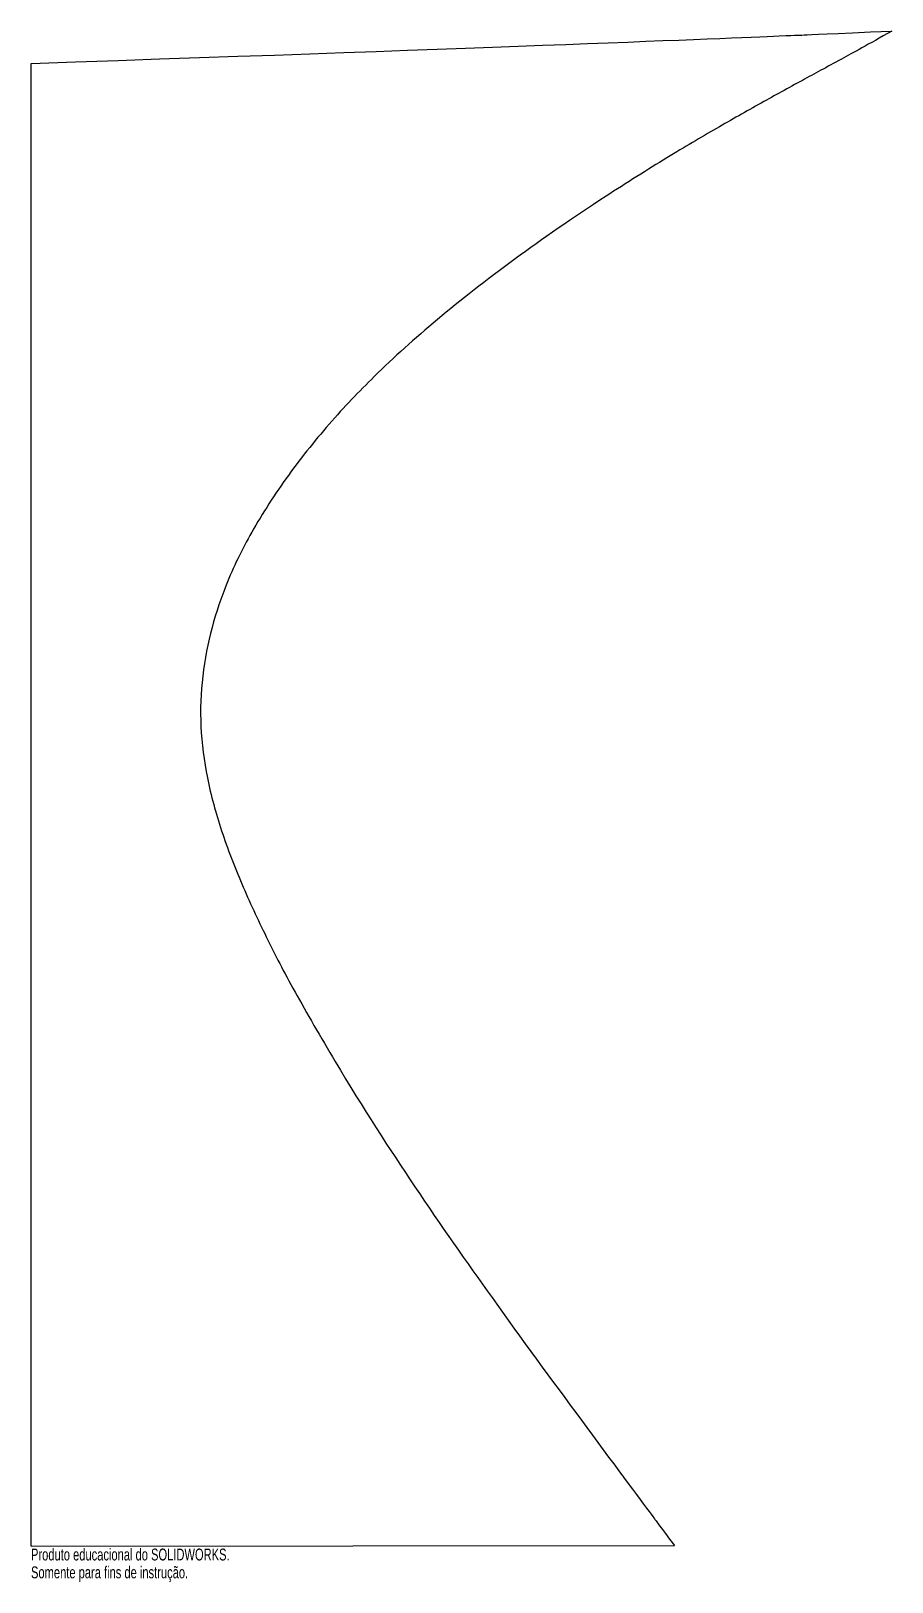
# Model space of a CAD drawing. Header units: millimetres. Extents: x -175 to 175, y -322 to 309.
import ezdxf

# ---------------------------------------------------------------- set-up
doc = ezdxf.new("R2010")
doc.units = ezdxf.units.MM
doc.styles.add('SLDTEXTSTYLE0', font='TXT', dxfattribs={"width": 0.7})

msp = doc.modelspace()

# ---------------------------------------------------------------- linework, layer by layer
at = {"color": 7, "linetype": 'Continuous'}
for q in [(-174.9, 295.7), (86.68, -306.75)]:
    msp.add_line((-174.9, -306.92), q, dxfattribs=at)
for points, knots in [([(-174.9, 295.7), (21.13, 302.25), (175.1, 308.84), (123.78, 306.53), (175.1, 308.84)], [0, 0, 0, 0, 0.559998, 1, 1, 1, 1]), ([(175.1, 308.84), (165.05, 303.15), (152.48, 296.29), (137.74, 288.29), (121.17, 279.16), (103.13, 268.93), (83.96, 257.64), (52.39, 237.81), (20.25, 215.52), (-11.11, 190.89), (-33.3, 170.92), (-53.68, 149.7), (-71.66, 127.23), (-86.58, 103.62), (-95.74, 84.36), (-102.28, 64.56), (-105.9, 44.29), (-106.25, 23.63), (-103.06, 2.28), (-96.76, -19.26), (-88.14, -40.83), (-77.98, -62.27), (-66.89, -83.45), (-42.94, -124.42), (-16.66, -164.72), (16.75, -212.19), (51.49, -259.44), (86.68, -306.75), (74.94, -290.99), (86.68, -306.75)], [0, 0, 0, 0, 0.014317, 0.032077, 0.052884, 0.076344, 0.102063, 0.129655, 0.175886, 0.22439, 0.273849, 0.310867, 0.347362, 0.383045, 0.417689, 0.444134, 0.469994, 0.495523, 0.521148, 0.547929, 0.575763, 0.604567, 0.633984, 0.663642, 0.722492, 0.782161, 0.854145, 0.926881, 1, 1, 1, 1])]:
    msp.add_open_spline(points, degree=3, knots=knots, dxfattribs=at)

# ---------------------------------------------------------------- texts
at = {"color": 7, "linetype": 'Continuous', "char_height": 4.8336, "attachment_point": 1, "style": 'SLDTEXTSTYLE0'}
for s, insert in [('Produto educacional do SOLIDWORKS.', (-174.9, -307.94)), ('Somente para fins de instrução.', (-174.9, -315.19))]:
    msp.add_mtext(s, dxfattribs=dict(at, insert=insert))

doc.saveas('drawing.dxf')
